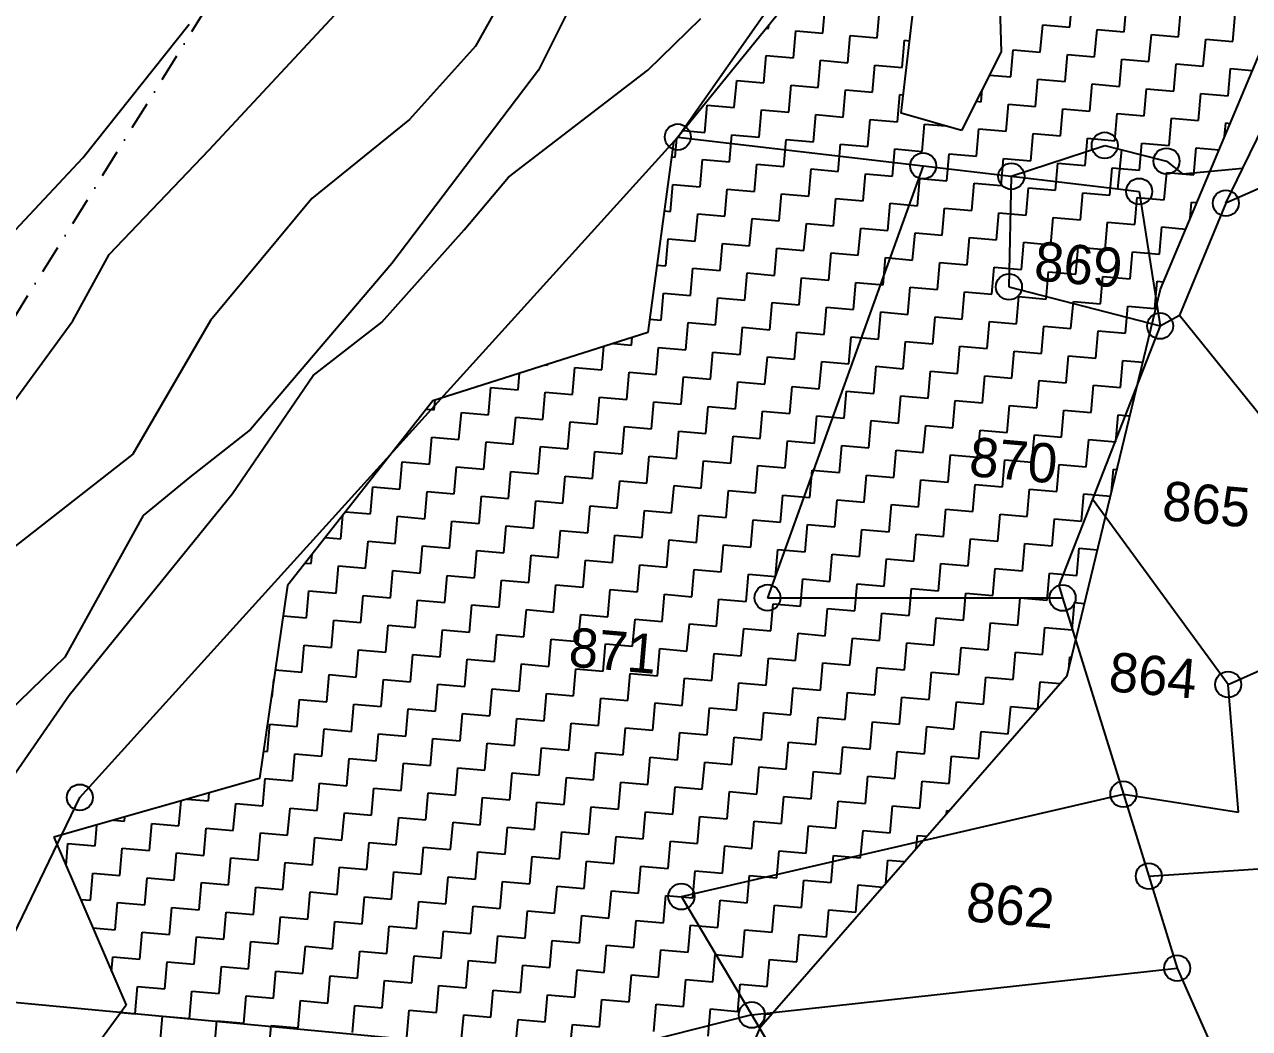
# Model space of a CAD drawing. Header units: metres. Extents: x 302356 to 305648, y 1939949 to 1943623.
# Drawn here: x 302600.4 to 302819.6, y 1942982.1 to 1943161.7 of the extents above; entities that cross this region are included whole.
import ezdxf

# ---------------------------------------------------------------- set-up
doc = ezdxf.new("R2010")
doc.units = ezdxf.units.M
doc.linetypes.add('DASHDOT', pattern=[1, 0.5, -0.25, 0, -0.25])
for name, color, linetype in [('LINE_WATER', 4, 'Continuous'), ('POLY_HATCH', 12, 'Continuous'), ('POLY_PARCEL', 6, 'Continuous'), ('POLY_WATER', 4, 'Continuous'), ('TEXT_PARCEL', 7, 'Continuous'), ('V_BOUND_STREAM_LINE', 7, 'DASHDOT')]:
    doc.layers.add(name, color=color, linetype=linetype)
doc.styles.add('TEXT_MAP', font='')
doc.styles.get('TEXT_MAP').set_extended_font_data('Kruti Dev 050')

msp = doc.modelspace()

# ---------------------------------------------------------------- linework, layer by layer
for centre in [(302717.27, 1943141.58), (302793.65, 1943140.09), (302804.71, 1943137.27), (302761.17, 1943136.41), (302776.94, 1943134.55), (302799.82, 1943131.85), (302815.32, 1943129.75), (302776.52, 1943114.78), (302803.56, 1943107.78), (302733.32, 1943059.17), (302786.12, 1943059.13), (302815.73, 1943043.64), (302610.3, 1943023.44), (302796.99, 1943024.01), (302801.53, 1943009.35), (302717.91, 1943005.7), (302806.61, 1942992.89), (302730.51, 1942984.53)]:
    msp.add_circle(centre, 2.33)
at = {"layer": 'LINE_WATER'}
for p, q in [((302708.95, 1943186.79), (302692.34, 1943153.56)), ((302695.98, 1943184.57), (302681.07, 1943157.81)), ((302633.42, 1943139.28), (302655.91, 1943163.42)), ((302610.82, 1943137.83), (302629.88, 1943161.78)), ((302711.94, 1943153.54), (302721.42, 1943162.78)), ((302681.07, 1943157.81), (302669.3, 1943144.69)), ((302692.34, 1943153.56), (302666.09, 1943118.94)), ((302686.97, 1943134.39), (302711.94, 1943153.54)), ((302669.3, 1943144.69), (302651.83, 1943130.6)), ((302615.55, 1943120.59), (302633.42, 1943139.28)), ((302592.64, 1943118.44), (302610.82, 1943137.83)), ((302679.04, 1943124.97), (302686.97, 1943134.39)), ((302651.83, 1943130.6), (302633.69, 1943108.77)), ((302664.34, 1943108.47), (302679.04, 1943124.97)), ((302609.02, 1943108.72), (302615.55, 1943120.59)), ((302666.09, 1943118.94), (302640.83, 1943089.27)), ((302591.13, 1943084.18), (302609.02, 1943108.72)), ((302633.69, 1943108.77), (302619.76, 1943084.86)), ((302652.03, 1943098.92), (302664.34, 1943108.47)), ((302637.59, 1943077.81), (302652.03, 1943098.92)), ((302640.83, 1943089.27), (302629.98, 1943080.72)), ((302619.76, 1943084.86), (302597.61, 1943067.51)), ((302629.98, 1943080.72), (302621.63, 1943073.88)), ((302608.41, 1943041.76), (302637.59, 1943077.81)), ((302621.63, 1943073.88), (302607.6, 1943048.54)), ((302607.6, 1943048.54), (302585.29, 1943027)), ((302585.03, 1943008.01), (302608.41, 1943041.76))]:
    msp.add_line(p, q, dxfattribs=at)
at = {"layer": 'POLY_HATCH'}
for p, q in [((302774.15, 1943187.78), (302775.14, 1943156.81)), ((302757.26, 1943145.86), (302760.28, 1943172.08)), ((302741.04, 1943170.81), (302716.5, 1943140.59)), ((302803.61, 1943114.35), (302826.05, 1943167.75)), ((302775.14, 1943156.81), (302768.02, 1943142.72)), ((302768.02, 1943142.72), (302757.26, 1943145.86)), ((302716.5, 1943140.59), (302711.92, 1943106.59)), ((302786.91, 1943045.22), (302803.61, 1943114.35)), ((302711.92, 1943106.59), (302673.48, 1943094.41)), ((302673.48, 1943094.41), (302647.45, 1943061.35)), ((302647.45, 1943061.35), (302642.44, 1943026.83)), ((302732.13, 1942982.46), (302786.91, 1943045.22)), ((302642.44, 1943026.83), (302605.67, 1943016.3)), ((302605.67, 1943016.3), (302618.57, 1942986.25)), ((302618.57, 1942986.25), (302583.35, 1942938.03)), ((302701.04, 1942911.53), (302732.13, 1942982.46))]:
    msp.add_line(p, q, dxfattribs=at)
at = {"layer": 'POLY_HATCH', "linetype": 'Continuous', "ltscale": 10}
for p, q in [((302787.41, 1943161.21), (302787.83, 1943166.07)), ((302743.24, 1943160.16), (302743.66, 1943165.02)), ((302752.96, 1943159.31), (302753.38, 1943164.18)), ((302797.13, 1943160.37), (302797.55, 1943165.23)), ((302806.85, 1943159.52), (302807.28, 1943164.38)), ((302816.57, 1943158.67), (302817, 1943163.53)), ((302733.51, 1943161.01), (302733.57, 1943161.61)), ((302782.12, 1943156.77), (302782.55, 1943161.64)), ((302782.55, 1943161.64), (302787.41, 1943161.21)), ((302733.11, 1943161.04), (302733.51, 1943161.01)), ((302737.95, 1943155.72), (302738.38, 1943160.58)), ((302738.38, 1943160.58), (302743.24, 1943160.16)), ((302747.67, 1943154.88), (302748.1, 1943159.74)), ((302748.1, 1943159.74), (302752.96, 1943159.31)), ((302757.4, 1943154.03), (302757.82, 1943158.89)), ((302757.82, 1943158.89), (302758.75, 1943158.81)), ((302791.85, 1943155.93), (302792.27, 1943160.79)), ((302792.27, 1943160.79), (302797.13, 1943160.37)), ((302801.57, 1943155.08), (302801.99, 1943159.94)), ((302801.99, 1943159.94), (302806.85, 1943159.52)), ((302811.29, 1943154.24), (302811.71, 1943159.1)), ((302811.71, 1943159.1), (302816.57, 1943158.67)), ((302776.84, 1943152.34), (302777.26, 1943157.2)), ((302777.26, 1943157.2), (302782.12, 1943156.77)), ((302732.67, 1943151.29), (302733.09, 1943156.15)), ((302733.09, 1943156.15), (302737.95, 1943155.72)), ((302742.39, 1943150.44), (302742.81, 1943155.3)), ((302742.81, 1943155.3), (302747.67, 1943154.88)), ((302786.56, 1943151.49), (302786.99, 1943156.35)), ((302786.99, 1943156.35), (302791.85, 1943155.93)), ((302796.28, 1943150.64), (302796.71, 1943155.5)), ((302796.71, 1943155.5), (302801.57, 1943155.08)), ((302806.01, 1943149.8), (302806.43, 1943154.66)), ((302806.43, 1943154.66), (302811.29, 1943154.24)), ((302752.11, 1943149.59), (302752.53, 1943154.45)), ((302752.53, 1943154.45), (302757.4, 1943154.03)), ((302773.04, 1943152.67), (302776.84, 1943152.34)), ((302815.73, 1943148.95), (302816.15, 1943153.81)), ((302816.15, 1943153.81), (302820.05, 1943153.47)), ((302727.38, 1943146.85), (302727.81, 1943151.71)), ((302727.81, 1943151.71), (302732.67, 1943151.29)), ((302737.11, 1943146), (302737.53, 1943150.86)), ((302737.53, 1943150.86), (302742.39, 1943150.44)), ((302781.28, 1943147.05), (302781.7, 1943151.91)), ((302781.7, 1943151.91), (302786.56, 1943151.49)), ((302791, 1943146.21), (302791.42, 1943151.07)), ((302791.42, 1943151.07), (302796.28, 1943150.64)), ((302800.72, 1943145.36), (302801.14, 1943150.22)), ((302801.14, 1943150.22), (302806.01, 1943149.8)), ((302746.83, 1943145.15), (302747.25, 1943150.02)), ((302747.25, 1943150.02), (302752.11, 1943149.59)), ((302756.55, 1943144.31), (302756.97, 1943149.17)), ((302756.97, 1943149.17), (302757.64, 1943149.11)), ((302770.68, 1943147.98), (302771.56, 1943147.9)), ((302771.56, 1943147.9), (302771.75, 1943150.1)), ((302810.44, 1943144.51), (302810.87, 1943149.37)), ((302810.87, 1943149.37), (302815.73, 1943148.95)), ((302722.1, 1943142.41), (302722.52, 1943147.27)), ((302722.52, 1943147.27), (302727.38, 1943146.85)), ((302731.82, 1943141.56), (302732.24, 1943146.42)), ((302732.24, 1943146.42), (302737.11, 1943146)), ((302775.99, 1943142.61), (302776.42, 1943147.48)), ((302776.42, 1943147.48), (302781.28, 1943147.05)), ((302785.72, 1943141.77), (302786.14, 1943146.63)), ((302786.14, 1943146.63), (302791, 1943146.21)), ((302795.44, 1943140.92), (302795.86, 1943145.78)), ((302795.86, 1943145.78), (302800.72, 1943145.36)), ((302741.54, 1943140.72), (302741.97, 1943145.58)), ((302741.97, 1943145.58), (302746.83, 1943145.15)), ((302751.27, 1943139.87), (302751.69, 1943144.73)), ((302751.69, 1943144.73), (302756.55, 1943144.31)), ((302760.99, 1943139.02), (302761.41, 1943143.88)), ((302761.41, 1943143.88), (302765.16, 1943143.56)), ((302805.16, 1943140.08), (302805.58, 1943144.94)), ((302805.58, 1943144.94), (302810.44, 1943144.51)), ((302815.09, 1943141.67), (302815.3, 1943144.09)), ((302815.3, 1943144.09), (302816.08, 1943144.02)), ((302718.24, 1943142.75), (302722.1, 1943142.41)), ((302726.54, 1943137.13), (302726.96, 1943141.99)), ((302726.96, 1943141.99), (302731.82, 1943141.56)), ((302770.71, 1943138.18), (302771.13, 1943143.04)), ((302771.13, 1943143.04), (302775.99, 1943142.61)), ((302780.43, 1943137.33), (302780.85, 1943142.19)), ((302780.85, 1943142.19), (302785.72, 1943141.77)), ((302716.81, 1943137.97), (302717.11, 1943141.35)), ((302736.26, 1943136.28), (302736.68, 1943141.14)), ((302736.68, 1943141.14), (302741.54, 1943140.72)), ((302745.98, 1943135.43), (302746.4, 1943140.29)), ((302746.4, 1943140.29), (302751.27, 1943139.87)), ((302755.7, 1943134.59), (302756.13, 1943139.45)), ((302756.13, 1943139.45), (302760.99, 1943139.02)), ((302790.15, 1943136.48), (302790.58, 1943141.35)), ((302790.58, 1943141.35), (302795.44, 1943140.92)), ((302799.88, 1943135.64), (302800.3, 1943140.5)), ((302800.3, 1943140.5), (302805.16, 1943140.08)), ((302809.6, 1943134.79), (302810.02, 1943139.65)), ((302810.02, 1943139.65), (302814.1, 1943139.3)), ((302716.15, 1943138.03), (302716.81, 1943137.97)), ((302721.25, 1943132.69), (302721.68, 1943137.55)), ((302721.68, 1943137.55), (302726.54, 1943137.13)), ((302765.42, 1943133.74), (302765.85, 1943138.6)), ((302765.85, 1943138.6), (302770.71, 1943138.18)), ((302775.15, 1943132.89), (302775.57, 1943137.75)), ((302775.57, 1943137.75), (302780.43, 1943137.33)), ((302730.97, 1943131.84), (302731.4, 1943136.7)), ((302731.4, 1943136.7), (302736.26, 1943136.28)), ((302740.7, 1943130.99), (302741.12, 1943135.86)), ((302741.12, 1943135.86), (302745.98, 1943135.43)), ((302750.42, 1943130.15), (302750.84, 1943135.01)), ((302750.84, 1943135.01), (302755.7, 1943134.59)), ((302784.87, 1943132.05), (302785.29, 1943136.91)), ((302785.29, 1943136.91), (302790.15, 1943136.48)), ((302794.59, 1943131.2), (302795.01, 1943136.06)), ((302795.01, 1943136.06), (302799.88, 1943135.64)), ((302804.31, 1943130.35), (302804.74, 1943135.21)), ((302804.74, 1943135.21), (302809.6, 1943134.79)), ((302715.97, 1943128.25), (302716.39, 1943133.11)), ((302716.39, 1943133.11), (302721.25, 1943132.69)), ((302760.14, 1943129.3), (302760.56, 1943134.16)), ((302760.56, 1943134.16), (302765.42, 1943133.74)), ((302769.86, 1943128.46), (302770.29, 1943133.32)), ((302770.29, 1943133.32), (302775.15, 1943132.89)), ((302725.69, 1943127.4), (302726.11, 1943132.26)), ((302726.11, 1943132.26), (302730.97, 1943131.84)), ((302735.41, 1943126.56), (302735.84, 1943131.42)), ((302735.84, 1943131.42), (302740.7, 1943130.99)), ((302745.13, 1943125.71), (302745.56, 1943130.57)), ((302745.56, 1943130.57), (302750.42, 1943130.15)), ((302779.58, 1943127.61), (302780.01, 1943132.47)), ((302780.01, 1943132.47), (302784.87, 1943132.05)), ((302789.31, 1943126.76), (302789.73, 1943131.62)), ((302789.73, 1943131.62), (302794.59, 1943131.2)), ((302799.03, 1943125.92), (302799.45, 1943130.78)), ((302799.45, 1943130.78), (302804.31, 1943130.35)), ((302714.85, 1943128.35), (302715.97, 1943128.25)), ((302754.86, 1943124.86), (302755.28, 1943129.72)), ((302755.28, 1943129.72), (302760.14, 1943129.3)), ((302764.58, 1943124.02), (302765, 1943128.88)), ((302765, 1943128.88), (302769.86, 1943128.46)), ((302808.92, 1943126.98), (302809.17, 1943129.93)), ((302809.17, 1943129.93), (302810.12, 1943129.85)), ((302720.41, 1943122.97), (302720.83, 1943127.83)), ((302720.83, 1943127.83), (302725.69, 1943127.4)), ((302730.13, 1943122.12), (302730.55, 1943126.98)), ((302730.55, 1943126.98), (302735.41, 1943126.56)), ((302739.85, 1943121.27), (302740.27, 1943126.13)), ((302740.27, 1943126.13), (302745.13, 1943125.71)), ((302774.3, 1943123.17), (302774.72, 1943128.03)), ((302774.72, 1943128.03), (302779.58, 1943127.61)), ((302784.02, 1943122.32), (302784.45, 1943127.19)), ((302784.45, 1943127.19), (302789.31, 1943126.76)), ((302793.74, 1943121.48), (302794.17, 1943126.34)), ((302794.17, 1943126.34), (302799.03, 1943125.92)), ((302749.57, 1943120.43), (302750, 1943125.29)), ((302750, 1943125.29), (302754.86, 1943124.86)), ((302759.29, 1943119.58), (302759.72, 1943124.44)), ((302759.72, 1943124.44), (302764.58, 1943124.02)), ((302803.47, 1943120.63), (302803.89, 1943125.49)), ((302803.89, 1943125.49), (302808.14, 1943125.12)), ((302715.12, 1943118.53), (302715.55, 1943123.39)), ((302715.55, 1943123.39), (302720.41, 1943122.97)), ((302724.84, 1943117.68), (302725.27, 1943122.54)), ((302725.27, 1943122.54), (302730.13, 1943122.12)), ((302734.57, 1943116.83), (302734.99, 1943121.7)), ((302734.99, 1943121.7), (302739.85, 1943121.27)), ((302769.02, 1943118.73), (302769.44, 1943123.59)), ((302769.44, 1943123.59), (302774.3, 1943123.17)), ((302778.74, 1943117.89), (302779.16, 1943122.75)), ((302779.16, 1943122.75), (302784.02, 1943122.32)), ((302788.46, 1943117.04), (302788.88, 1943121.9)), ((302788.88, 1943121.9), (302793.74, 1943121.48)), ((302744.29, 1943115.99), (302744.71, 1943120.85)), ((302744.71, 1943120.85), (302749.57, 1943120.43)), ((302754.01, 1943115.14), (302754.43, 1943120)), ((302754.43, 1943120), (302759.29, 1943119.58)), ((302798.18, 1943116.19), (302798.61, 1943121.05)), ((302798.61, 1943121.05), (302803.47, 1943120.63)), ((302713.55, 1943118.67), (302715.12, 1943118.53)), ((302719.56, 1943113.24), (302719.98, 1943118.1)), ((302719.98, 1943118.1), (302724.84, 1943117.68)), ((302729.28, 1943112.4), (302729.7, 1943117.26)), ((302729.7, 1943117.26), (302734.57, 1943116.83)), ((302763.73, 1943114.3), (302764.16, 1943119.16)), ((302764.16, 1943119.16), (302769.02, 1943118.73)), ((302773.45, 1943113.45), (302773.88, 1943118.31)), ((302773.88, 1943118.31), (302778.74, 1943117.89)), ((302783.18, 1943112.6), (302783.6, 1943117.46)), ((302783.6, 1943117.46), (302788.46, 1943117.04)), ((302739, 1943111.55), (302739.43, 1943116.41)), ((302739.43, 1943116.41), (302744.29, 1943115.99)), ((302748.73, 1943110.7), (302749.15, 1943115.57)), ((302749.15, 1943115.57), (302754.01, 1943115.14)), ((302792.9, 1943111.76), (302793.32, 1943116.62)), ((302793.32, 1943116.62), (302798.18, 1943116.19)), ((302802.62, 1943110.91), (302803.04, 1943115.77)), ((302803.04, 1943115.77), (302804.17, 1943115.67)), ((302714.28, 1943108.81), (302714.7, 1943113.67)), ((302714.7, 1943113.67), (302719.56, 1943113.24)), ((302758.45, 1943109.86), (302758.87, 1943114.72)), ((302758.87, 1943114.72), (302763.73, 1943114.3)), ((302768.17, 1943109.01), (302768.59, 1943113.87)), ((302768.59, 1943113.87), (302773.45, 1943113.45)), ((302777.89, 1943108.16), (302778.31, 1943113.03)), ((302778.31, 1943113.03), (302783.18, 1943112.6)), ((302724, 1943107.96), (302724.42, 1943112.82)), ((302724.42, 1943112.82), (302729.28, 1943112.4)), ((302733.72, 1943107.11), (302734.14, 1943111.97)), ((302734.14, 1943111.97), (302739, 1943111.55)), ((302743.44, 1943106.27), (302743.86, 1943111.13)), ((302743.86, 1943111.13), (302748.73, 1943110.7)), ((302787.61, 1943107.32), (302788.04, 1943112.18)), ((302788.04, 1943112.18), (302792.9, 1943111.76)), ((302797.34, 1943106.47), (302797.76, 1943111.33)), ((302797.76, 1943111.33), (302802.62, 1943110.91)), ((302712.24, 1943108.98), (302714.28, 1943108.81)), ((302753.16, 1943105.42), (302753.59, 1943110.28)), ((302753.59, 1943110.28), (302758.45, 1943109.86)), ((302762.89, 1943104.57), (302763.31, 1943109.43)), ((302763.31, 1943109.43), (302768.17, 1943109.01)), ((302772.61, 1943103.73), (302773.03, 1943108.59)), ((302773.03, 1943108.59), (302777.89, 1943108.16)), ((302718.71, 1943103.52), (302719.14, 1943108.38)), ((302719.14, 1943108.38), (302724, 1943107.96)), ((302728.44, 1943102.68), (302728.86, 1943107.54)), ((302728.86, 1943107.54), (302733.72, 1943107.11)), ((302738.16, 1943101.83), (302738.58, 1943106.69)), ((302738.58, 1943106.69), (302743.44, 1943106.27)), ((302782.33, 1943102.88), (302782.75, 1943107.74)), ((302782.75, 1943107.74), (302787.61, 1943107.32)), ((302792.05, 1943102.03), (302792.47, 1943106.89)), ((302792.47, 1943106.89), (302797.34, 1943106.47)), ((302703.71, 1943099.93), (302704.07, 1943104.1)), ((302705.78, 1943104.65), (302708.99, 1943104.37)), ((302708.99, 1943104.37), (302709.11, 1943105.7)), ((302747.88, 1943100.98), (302748.3, 1943105.84)), ((302748.3, 1943105.84), (302753.16, 1943105.42)), ((302757.6, 1943100.14), (302758.02, 1943105)), ((302758.02, 1943105), (302762.89, 1943104.57)), ((302767.32, 1943099.29), (302767.75, 1943104.15)), ((302767.75, 1943104.15), (302772.61, 1943103.73)), ((302713.43, 1943099.08), (302713.85, 1943103.94)), ((302713.85, 1943103.94), (302718.71, 1943103.52)), ((302723.15, 1943098.24), (302723.57, 1943103.1)), ((302723.57, 1943103.1), (302728.44, 1943102.68)), ((302732.87, 1943097.39), (302733.3, 1943102.25)), ((302733.3, 1943102.25), (302738.16, 1943101.83)), ((302777.05, 1943098.44), (302777.47, 1943103.3)), ((302777.47, 1943103.3), (302782.33, 1943102.88)), ((302786.77, 1943097.6), (302787.19, 1943102.46)), ((302787.19, 1943102.46), (302792.05, 1943102.03)), ((302693.66, 1943100.8), (302693.99, 1943100.78)), ((302693.99, 1943100.78), (302694, 1943100.91)), ((302698.42, 1943095.49), (302698.85, 1943100.35)), ((302698.85, 1943100.35), (302703.71, 1943099.93)), ((302742.59, 1943096.54), (302743.02, 1943101.41)), ((302743.02, 1943101.41), (302747.88, 1943100.98)), ((302752.32, 1943095.7), (302752.74, 1943100.56)), ((302752.74, 1943100.56), (302757.6, 1943100.14)), ((302796.49, 1943096.75), (302796.91, 1943101.61)), ((302796.91, 1943101.61), (302800.46, 1943101.3)), ((302688.7, 1943096.34), (302688.96, 1943099.31)), ((302708.14, 1943094.65), (302708.57, 1943099.51)), ((302708.57, 1943099.51), (302713.43, 1943099.08)), ((302717.87, 1943093.8), (302718.29, 1943098.66)), ((302718.29, 1943098.66), (302723.15, 1943098.24)), ((302727.59, 1943092.95), (302728.01, 1943097.81)), ((302728.01, 1943097.81), (302732.87, 1943097.39)), ((302762.04, 1943094.85), (302762.46, 1943099.71)), ((302762.46, 1943099.71), (302767.32, 1943099.29)), ((302771.76, 1943094), (302772.18, 1943098.87)), ((302772.18, 1943098.87), (302777.05, 1943098.44)), ((302781.48, 1943093.16), (302781.91, 1943098.02)), ((302781.91, 1943098.02), (302786.77, 1943097.6)), ((302683.42, 1943091.9), (302683.84, 1943096.76)), ((302683.84, 1943096.76), (302688.7, 1943096.34)), ((302693.14, 1943091.05), (302693.56, 1943095.92)), ((302693.56, 1943095.92), (302698.42, 1943095.49)), ((302737.31, 1943092.11), (302737.73, 1943096.97)), ((302737.73, 1943096.97), (302742.59, 1943096.54)), ((302747.03, 1943091.26), (302747.46, 1943096.12)), ((302747.46, 1943096.12), (302752.32, 1943095.7)), ((302791.2, 1943092.31), (302791.63, 1943097.17)), ((302791.63, 1943097.17), (302796.49, 1943096.75)), ((302673.69, 1943092.75), (302673.85, 1943094.52)), ((302702.86, 1943090.21), (302703.28, 1943095.07)), ((302703.28, 1943095.07), (302708.14, 1943094.65)), ((302712.58, 1943089.36), (302713.01, 1943094.22)), ((302713.01, 1943094.22), (302717.87, 1943093.8)), ((302722.3, 1943088.52), (302722.73, 1943093.38)), ((302722.73, 1943093.38), (302727.59, 1943092.95)), ((302756.75, 1943090.41), (302757.18, 1943095.27)), ((302757.18, 1943095.27), (302762.04, 1943094.85)), ((302766.48, 1943089.57), (302766.9, 1943094.43)), ((302766.9, 1943094.43), (302771.76, 1943094)), ((302776.2, 1943088.72), (302776.62, 1943093.58)), ((302776.62, 1943093.58), (302781.48, 1943093.16)), ((302672.27, 1943092.87), (302673.69, 1943092.75)), ((302678.13, 1943087.46), (302678.56, 1943092.32)), ((302678.56, 1943092.32), (302683.42, 1943091.9)), ((302687.85, 1943086.62), (302688.28, 1943091.48)), ((302688.28, 1943091.48), (302693.14, 1943091.05)), ((302732.03, 1943087.67), (302732.45, 1943092.53)), ((302732.45, 1943092.53), (302737.31, 1943092.11)), ((302741.75, 1943086.82), (302742.17, 1943091.68)), ((302742.17, 1943091.68), (302747.03, 1943091.26)), ((302785.92, 1943087.87), (302786.34, 1943092.74)), ((302786.34, 1943092.74), (302791.2, 1943092.31)), ((302795.64, 1943087.03), (302796.07, 1943091.89)), ((302796.07, 1943091.89), (302798.14, 1943091.71)), ((302697.58, 1943085.77), (302698, 1943090.63)), ((302698, 1943090.63), (302702.86, 1943090.21)), ((302707.3, 1943084.92), (302707.72, 1943089.79)), ((302707.72, 1943089.79), (302712.58, 1943089.36)), ((302717.02, 1943084.08), (302717.44, 1943088.94)), ((302717.44, 1943088.94), (302722.3, 1943088.52)), ((302751.47, 1943085.98), (302751.89, 1943090.84)), ((302751.89, 1943090.84), (302756.75, 1943090.41)), ((302761.19, 1943085.13), (302761.62, 1943089.99)), ((302761.62, 1943089.99), (302766.48, 1943089.57)), ((302770.91, 1943084.28), (302771.34, 1943089.14)), ((302771.34, 1943089.14), (302776.2, 1943088.72)), ((302672.85, 1943083.03), (302673.27, 1943087.89)), ((302673.27, 1943087.89), (302678.13, 1943087.46)), ((302682.57, 1943082.18), (302682.99, 1943087.04)), ((302682.99, 1943087.04), (302687.85, 1943086.62)), ((302726.74, 1943083.23), (302727.17, 1943088.09)), ((302727.17, 1943088.09), (302732.03, 1943087.67)), ((302736.46, 1943082.38), (302736.89, 1943087.25)), ((302736.89, 1943087.25), (302741.75, 1943086.82)), ((302780.64, 1943083.44), (302781.06, 1943088.3)), ((302781.06, 1943088.3), (302785.92, 1943087.87)), ((302790.36, 1943082.59), (302790.78, 1943087.45)), ((302790.78, 1943087.45), (302795.64, 1943087.03)), ((302692.29, 1943081.33), (302692.72, 1943086.19)), ((302692.72, 1943086.19), (302697.58, 1943085.77)), ((302702.01, 1943080.49), (302702.44, 1943085.35)), ((302702.44, 1943085.35), (302707.3, 1943084.92)), ((302711.74, 1943079.64), (302712.16, 1943084.5)), ((302712.16, 1943084.5), (302717.02, 1943084.08)), ((302746.19, 1943081.54), (302746.61, 1943086.4)), ((302746.61, 1943086.4), (302751.47, 1943085.98)), ((302755.91, 1943080.69), (302756.33, 1943085.55)), ((302756.33, 1943085.55), (302761.19, 1943085.13)), ((302765.63, 1943079.85), (302766.05, 1943084.71)), ((302766.05, 1943084.71), (302770.91, 1943084.28)), ((302667.56, 1943078.59), (302667.99, 1943083.45)), ((302667.99, 1943083.45), (302672.85, 1943083.03)), ((302677.29, 1943077.74), (302677.71, 1943082.6)), ((302677.71, 1943082.6), (302682.57, 1943082.18)), ((302721.46, 1943078.79), (302721.88, 1943083.65)), ((302721.88, 1943083.65), (302726.74, 1943083.23)), ((302731.18, 1943077.95), (302731.6, 1943082.81)), ((302731.6, 1943082.81), (302736.46, 1943082.38)), ((302775.35, 1943079), (302775.78, 1943083.86)), ((302775.78, 1943083.86), (302780.64, 1943083.44)), ((302785.07, 1943078.15), (302785.5, 1943083.01)), ((302785.5, 1943083.01), (302790.36, 1943082.59)), ((302687.01, 1943076.9), (302687.43, 1943081.76)), ((302687.43, 1943081.76), (302692.29, 1943081.33)), ((302696.73, 1943076.05), (302697.15, 1943080.91)), ((302697.15, 1943080.91), (302702.01, 1943080.49)), ((302706.45, 1943075.2), (302706.88, 1943080.06)), ((302706.88, 1943080.06), (302711.74, 1943079.64)), ((302740.9, 1943077.1), (302741.33, 1943081.96)), ((302741.33, 1943081.96), (302746.19, 1943081.54)), ((302750.62, 1943076.25), (302751.05, 1943081.11)), ((302751.05, 1943081.11), (302755.91, 1943080.69)), ((302760.35, 1943075.41), (302760.77, 1943080.27)), ((302760.77, 1943080.27), (302765.63, 1943079.85)), ((302794.87, 1943078.17), (302795.22, 1943082.17)), ((302795.22, 1943082.17), (302795.82, 1943082.11)), ((302662.28, 1943074.15), (302662.7, 1943079.01)), ((302662.7, 1943079.01), (302667.56, 1943078.59)), ((302672, 1943073.3), (302672.42, 1943078.16)), ((302672.42, 1943078.16), (302677.29, 1943077.74)), ((302716.17, 1943074.36), (302716.6, 1943079.22)), ((302716.6, 1943079.22), (302721.46, 1943078.79)), ((302725.9, 1943073.51), (302726.32, 1943078.37)), ((302726.32, 1943078.37), (302731.18, 1943077.95)), ((302770.07, 1943074.56), (302770.49, 1943079.42)), ((302770.49, 1943079.42), (302775.35, 1943079)), ((302779.79, 1943073.71), (302780.21, 1943078.58)), ((302780.21, 1943078.58), (302785.07, 1943078.15)), ((302681.72, 1943072.46), (302682.15, 1943077.32)), ((302682.15, 1943077.32), (302687.01, 1943076.9)), ((302691.45, 1943071.61), (302691.87, 1943076.47)), ((302691.87, 1943076.47), (302696.73, 1943076.05)), ((302701.17, 1943070.76), (302701.59, 1943075.63)), ((302701.59, 1943075.63), (302706.45, 1943075.2)), ((302735.62, 1943072.66), (302736.04, 1943077.52)), ((302736.04, 1943077.52), (302740.9, 1943077.1)), ((302745.34, 1943071.82), (302745.76, 1943076.68)), ((302745.76, 1943076.68), (302750.62, 1943076.25)), ((302755.06, 1943070.97), (302755.48, 1943075.83)), ((302755.48, 1943075.83), (302760.35, 1943075.41)), ((302789.51, 1943072.87), (302789.94, 1943077.73)), ((302789.94, 1943077.73), (302794.67, 1943077.32)), ((302657, 1943069.71), (302657.36, 1943073.95)), ((302657.83, 1943074.54), (302662.28, 1943074.15)), ((302666.72, 1943068.87), (302667.14, 1943073.73)), ((302667.14, 1943073.73), (302672, 1943073.3)), ((302710.89, 1943069.92), (302711.31, 1943074.78)), ((302711.31, 1943074.78), (302716.17, 1943074.36)), ((302720.61, 1943069.07), (302721.03, 1943073.93)), ((302721.03, 1943073.93), (302725.9, 1943073.51)), ((302764.78, 1943070.12), (302765.21, 1943074.98)), ((302765.21, 1943074.98), (302770.07, 1943074.56)), ((302774.51, 1943069.28), (302774.93, 1943074.14)), ((302774.93, 1943074.14), (302779.79, 1943073.71)), ((302676.44, 1943068.02), (302676.86, 1943072.88)), ((302676.86, 1943072.88), (302681.72, 1943072.46)), ((302686.16, 1943067.17), (302686.58, 1943072.03)), ((302686.58, 1943072.03), (302691.45, 1943071.61)), ((302730.33, 1943068.22), (302730.76, 1943073.09)), ((302730.76, 1943073.09), (302735.62, 1943072.66)), ((302740.06, 1943067.38), (302740.48, 1943072.24)), ((302740.48, 1943072.24), (302745.34, 1943071.82)), ((302749.78, 1943066.53), (302750.2, 1943071.39)), ((302750.2, 1943071.39), (302755.06, 1943070.97)), ((302784.23, 1943068.43), (302784.65, 1943073.29)), ((302784.65, 1943073.29), (302789.51, 1943072.87)), ((302654.22, 1943069.95), (302657, 1943069.71)), ((302661.43, 1943064.43), (302661.86, 1943069.29)), ((302661.86, 1943069.29), (302666.72, 1943068.87)), ((302695.88, 1943066.33), (302696.31, 1943071.19)), ((302696.31, 1943071.19), (302701.17, 1943070.76)), ((302705.61, 1943065.48), (302706.03, 1943070.34)), ((302706.03, 1943070.34), (302710.89, 1943069.92)), ((302715.33, 1943064.63), (302715.75, 1943069.49)), ((302715.75, 1943069.49), (302720.61, 1943069.07)), ((302759.5, 1943065.69), (302759.92, 1943070.55)), ((302759.92, 1943070.55), (302764.78, 1943070.12)), ((302769.22, 1943064.84), (302769.64, 1943069.7)), ((302769.64, 1943069.7), (302774.51, 1943069.28)), ((302651.71, 1943065.27), (302651.86, 1943066.95)), ((302671.16, 1943063.58), (302671.58, 1943068.44)), ((302671.58, 1943068.44), (302676.44, 1943068.02)), ((302680.88, 1943062.74), (302681.3, 1943067.6)), ((302681.3, 1943067.6), (302686.16, 1943067.17)), ((302725.05, 1943063.79), (302725.47, 1943068.65)), ((302725.47, 1943068.65), (302730.33, 1943068.22)), ((302734.77, 1943062.94), (302735.19, 1943067.8)), ((302735.19, 1943067.8), (302740.06, 1943067.38)), ((302744.49, 1943062.09), (302744.92, 1943066.96)), ((302744.92, 1943066.96), (302749.78, 1943066.53)), ((302778.94, 1943063.99), (302779.37, 1943068.85)), ((302779.37, 1943068.85), (302784.23, 1943068.43)), ((302788.67, 1943063.15), (302789.09, 1943068.01)), ((302789.09, 1943068.01), (302792.35, 1943067.72)), ((302650.61, 1943065.37), (302651.71, 1943065.27)), ((302656.15, 1943059.99), (302656.57, 1943064.85)), ((302656.57, 1943064.85), (302661.43, 1943064.43)), ((302690.6, 1943061.89), (302691.02, 1943066.75)), ((302691.02, 1943066.75), (302695.88, 1943066.33)), ((302700.32, 1943061.04), (302700.74, 1943065.9)), ((302700.74, 1943065.9), (302705.61, 1943065.48)), ((302710.04, 1943060.2), (302710.47, 1943065.06)), ((302710.47, 1943065.06), (302715.33, 1943064.63)), ((302754.22, 1943061.25), (302754.64, 1943066.11)), ((302754.64, 1943066.11), (302759.5, 1943065.69)), ((302763.94, 1943060.4), (302764.36, 1943065.26)), ((302764.36, 1943065.26), (302769.22, 1943064.84)), ((302665.87, 1943059.14), (302666.29, 1943064.01)), ((302666.29, 1943064.01), (302671.16, 1943063.58)), ((302675.59, 1943058.3), (302676.02, 1943063.16)), ((302676.02, 1943063.16), (302680.88, 1943062.74)), ((302719.77, 1943059.35), (302720.19, 1943064.21)), ((302720.19, 1943064.21), (302725.05, 1943063.79)), ((302729.49, 1943058.5), (302729.91, 1943063.36)), ((302729.91, 1943063.36), (302734.77, 1943062.94)), ((302739.21, 1943057.66), (302739.63, 1943062.52)), ((302739.63, 1943062.52), (302744.49, 1943062.09)), ((302773.66, 1943059.55), (302774.08, 1943064.42)), ((302774.08, 1943064.42), (302778.94, 1943063.99)), ((302783.38, 1943058.71), (302783.8, 1943063.57)), ((302783.8, 1943063.57), (302788.67, 1943063.15)), ((302650.86, 1943055.55), (302651.29, 1943060.41)), ((302651.29, 1943060.41), (302656.15, 1943059.99)), ((302685.31, 1943057.45), (302685.74, 1943062.31)), ((302685.74, 1943062.31), (302690.6, 1943061.89)), ((302695.04, 1943056.6), (302695.46, 1943061.47)), ((302695.46, 1943061.47), (302700.32, 1943061.04)), ((302704.76, 1943055.76), (302705.18, 1943060.62)), ((302705.18, 1943060.62), (302710.04, 1943060.2)), ((302748.93, 1943056.81), (302749.35, 1943061.67)), ((302749.35, 1943061.67), (302754.22, 1943061.25)), ((302758.65, 1943055.96), (302759.08, 1943060.82)), ((302759.08, 1943060.82), (302763.94, 1943060.4)), ((302660.59, 1943054.71), (302661.01, 1943059.57)), ((302661.01, 1943059.57), (302665.87, 1943059.14)), ((302670.31, 1943053.86), (302670.73, 1943058.72)), ((302670.73, 1943058.72), (302675.59, 1943058.3)), ((302714.48, 1943054.91), (302714.9, 1943059.77)), ((302714.9, 1943059.77), (302719.77, 1943059.35)), ((302724.2, 1943054.07), (302724.63, 1943058.93)), ((302724.63, 1943058.93), (302729.49, 1943058.5)), ((302733.92, 1943053.22), (302734.35, 1943058.08)), ((302734.35, 1943058.08), (302739.21, 1943057.66)), ((302768.37, 1943055.12), (302768.8, 1943059.98)), ((302768.8, 1943059.98), (302773.66, 1943059.55)), ((302778.1, 1943054.27), (302778.52, 1943059.13)), ((302778.52, 1943059.13), (302783.38, 1943058.71)), ((302787.82, 1943053.42), (302788.24, 1943058.29)), ((302788.24, 1943058.29), (302790.03, 1943058.13)), ((302646.66, 1943055.92), (302650.86, 1943055.55)), ((302680.03, 1943053.01), (302680.45, 1943057.87)), ((302680.45, 1943057.87), (302685.31, 1943057.45)), ((302689.75, 1943052.17), (302690.18, 1943057.03)), ((302690.18, 1943057.03), (302695.04, 1943056.6)), ((302699.47, 1943051.32), (302699.9, 1943056.18)), ((302699.9, 1943056.18), (302704.76, 1943055.76)), ((302743.65, 1943052.37), (302744.07, 1943057.23)), ((302744.07, 1943057.23), (302748.93, 1943056.81)), ((302753.37, 1943051.53), (302753.79, 1943056.39)), ((302753.79, 1943056.39), (302758.65, 1943055.96)), ((302655.3, 1943050.27), (302655.73, 1943055.13)), ((302655.73, 1943055.13), (302660.59, 1943054.71)), ((302665.02, 1943049.42), (302665.45, 1943054.28)), ((302665.45, 1943054.28), (302670.31, 1943053.86)), ((302709.2, 1943050.47), (302709.62, 1943055.33)), ((302709.62, 1943055.33), (302714.48, 1943054.91)), ((302718.92, 1943049.63), (302719.34, 1943054.49)), ((302719.34, 1943054.49), (302724.2, 1943054.07)), ((302763.09, 1943050.68), (302763.51, 1943055.54)), ((302763.51, 1943055.54), (302768.37, 1943055.12)), ((302772.81, 1943049.83), (302773.24, 1943054.69)), ((302773.24, 1943054.69), (302778.1, 1943054.27)), ((302782.53, 1943048.99), (302782.96, 1943053.85)), ((302782.96, 1943053.85), (302787.82, 1943053.42)), ((302674.75, 1943048.58), (302675.17, 1943053.44)), ((302675.17, 1943053.44), (302680.03, 1943053.01)), ((302684.47, 1943047.73), (302684.89, 1943052.59)), ((302684.89, 1943052.59), (302689.75, 1943052.17)), ((302694.19, 1943046.88), (302694.61, 1943051.74)), ((302694.61, 1943051.74), (302699.47, 1943051.32)), ((302728.64, 1943048.78), (302729.06, 1943053.64)), ((302729.06, 1943053.64), (302733.92, 1943053.22)), ((302738.36, 1943047.93), (302738.79, 1943052.8)), ((302738.79, 1943052.8), (302743.65, 1943052.37)), ((302748.08, 1943047.09), (302748.51, 1943051.95)), ((302748.51, 1943051.95), (302753.37, 1943051.53)), ((302650.02, 1943045.83), (302650.44, 1943050.69)), ((302650.44, 1943050.69), (302655.3, 1943050.27)), ((302659.74, 1943044.98), (302660.16, 1943049.85)), ((302660.16, 1943049.85), (302665.02, 1943049.42)), ((302703.91, 1943046.04), (302704.34, 1943050.9)), ((302704.34, 1943050.9), (302709.2, 1943050.47)), ((302713.63, 1943045.19), (302714.06, 1943050.05)), ((302714.06, 1943050.05), (302718.92, 1943049.63)), ((302757.81, 1943046.24), (302758.23, 1943051.1)), ((302758.23, 1943051.1), (302763.09, 1943050.68)), ((302767.53, 1943045.4), (302767.95, 1943050.26)), ((302767.95, 1943050.26), (302772.81, 1943049.83)), ((302777.25, 1943044.55), (302777.67, 1943049.41)), ((302777.67, 1943049.41), (302782.53, 1943048.99)), ((302669.46, 1943044.14), (302669.89, 1943049)), ((302669.89, 1943049), (302674.75, 1943048.58)), ((302679.18, 1943043.29), (302679.61, 1943048.15)), ((302679.61, 1943048.15), (302684.47, 1943047.73)), ((302688.91, 1943042.44), (302689.33, 1943047.31)), ((302689.33, 1943047.31), (302694.19, 1943046.88)), ((302723.36, 1943044.34), (302723.78, 1943049.2)), ((302723.78, 1943049.2), (302728.64, 1943048.78)), ((302733.08, 1943043.5), (302733.5, 1943048.36)), ((302733.5, 1943048.36), (302738.36, 1943047.93)), ((302742.8, 1943042.65), (302743.22, 1943047.51)), ((302743.22, 1943047.51), (302748.08, 1943047.09)), ((302787.21, 1943046.46), (302787.4, 1943048.56)), ((302787.4, 1943048.56), (302787.71, 1943048.54)), ((302645.26, 1943046.25), (302650.02, 1943045.83)), ((302654.46, 1943040.55), (302654.88, 1943045.41)), ((302654.88, 1943045.41), (302659.74, 1943044.98)), ((302698.63, 1943041.6), (302699.05, 1943046.46)), ((302699.05, 1943046.46), (302703.91, 1943046.04)), ((302708.35, 1943040.75), (302708.77, 1943045.61)), ((302708.77, 1943045.61), (302713.63, 1943045.19)), ((302752.52, 1943041.8), (302752.95, 1943046.66)), ((302752.95, 1943046.66), (302757.81, 1943046.24)), ((302762.24, 1943040.96), (302762.67, 1943045.82)), ((302762.67, 1943045.82), (302767.53, 1943045.4)), ((302771.97, 1943040.11), (302772.39, 1943044.97)), ((302772.39, 1943044.97), (302777.25, 1943044.55)), ((302644.73, 1943041.39), (302645.01, 1943044.54)), ((302664.18, 1943039.7), (302664.6, 1943044.56)), ((302664.6, 1943044.56), (302669.46, 1943044.14)), ((302673.9, 1943038.85), (302674.32, 1943043.71)), ((302674.32, 1943043.71), (302679.18, 1943043.29)), ((302683.62, 1943038.01), (302684.05, 1943042.87)), ((302684.05, 1943042.87), (302688.91, 1943042.44)), ((302718.07, 1943039.91), (302718.5, 1943044.77)), ((302718.5, 1943044.77), (302723.36, 1943044.34)), ((302727.79, 1943039.06), (302728.22, 1943043.92)), ((302728.22, 1943043.92), (302733.08, 1943043.5)), ((302737.52, 1943038.21), (302737.94, 1943043.07)), ((302737.94, 1943043.07), (302742.8, 1943042.65)), ((302781.69, 1943039.26), (302782.11, 1943044.13)), ((302782.11, 1943044.13), (302785.68, 1943043.81)), ((302644.55, 1943041.41), (302644.73, 1943041.39)), ((302649.17, 1943036.11), (302649.59, 1943040.97)), ((302649.59, 1943040.97), (302654.46, 1943040.55)), ((302693.34, 1943037.16), (302693.77, 1943042.02)), ((302693.77, 1943042.02), (302698.63, 1943041.6)), ((302703.07, 1943036.31), (302703.49, 1943041.18)), ((302703.49, 1943041.18), (302708.35, 1943040.75)), ((302747.24, 1943037.37), (302747.66, 1943042.23)), ((302747.66, 1943042.23), (302752.52, 1943041.8)), ((302756.96, 1943036.52), (302757.38, 1943041.38)), ((302757.38, 1943041.38), (302762.24, 1943040.96)), ((302658.89, 1943035.26), (302659.32, 1943040.12)), ((302659.32, 1943040.12), (302664.18, 1943039.7)), ((302668.62, 1943034.42), (302669.04, 1943039.28)), ((302669.04, 1943039.28), (302673.9, 1943038.85)), ((302678.34, 1943033.57), (302678.76, 1943038.43)), ((302678.76, 1943038.43), (302683.62, 1943038.01)), ((302712.79, 1943035.47), (302713.21, 1943040.33)), ((302713.21, 1943040.33), (302718.07, 1943039.91)), ((302722.51, 1943034.62), (302722.93, 1943039.48)), ((302722.93, 1943039.48), (302727.79, 1943039.06)), ((302732.23, 1943033.77), (302732.66, 1943038.64)), ((302732.66, 1943038.64), (302737.52, 1943038.21)), ((302766.68, 1943035.67), (302767.11, 1943040.53)), ((302767.11, 1943040.53), (302771.97, 1943040.11)), ((302776.4, 1943034.83), (302776.83, 1943039.69)), ((302776.83, 1943039.69), (302781.69, 1943039.26)), ((302643.89, 1943031.67), (302644.31, 1943036.53)), ((302644.31, 1943036.53), (302649.17, 1943036.11)), ((302688.06, 1943032.72), (302688.48, 1943037.58)), ((302688.48, 1943037.58), (302693.34, 1943037.16)), ((302697.78, 1943031.88), (302698.2, 1943036.74)), ((302698.2, 1943036.74), (302703.07, 1943036.31)), ((302741.95, 1943032.93), (302742.38, 1943037.79)), ((302742.38, 1943037.79), (302747.24, 1943037.37)), ((302751.68, 1943032.08), (302752.1, 1943036.94)), ((302752.1, 1943036.94), (302756.96, 1943036.52)), ((302653.61, 1943030.82), (302654.03, 1943035.69)), ((302654.03, 1943035.69), (302658.89, 1943035.26)), ((302663.33, 1943029.98), (302663.75, 1943034.84)), ((302663.75, 1943034.84), (302668.62, 1943034.42)), ((302673.05, 1943029.13), (302673.48, 1943033.99)), ((302673.48, 1943033.99), (302678.34, 1943033.57)), ((302707.5, 1943031.03), (302707.93, 1943035.89)), ((302707.93, 1943035.89), (302712.79, 1943035.47)), ((302717.23, 1943030.18), (302717.65, 1943035.04)), ((302717.65, 1943035.04), (302722.51, 1943034.62)), ((302726.95, 1943029.34), (302727.37, 1943034.2)), ((302727.37, 1943034.2), (302732.23, 1943033.77)), ((302761.4, 1943031.24), (302761.82, 1943036.1)), ((302761.82, 1943036.1), (302766.68, 1943035.67)), ((302771.12, 1943030.39), (302771.54, 1943035.25)), ((302771.54, 1943035.25), (302776.4, 1943034.83)), ((302682.78, 1943028.29), (302683.2, 1943033.15)), ((302683.2, 1943033.15), (302688.06, 1943032.72)), ((302692.5, 1943027.44), (302692.92, 1943032.3)), ((302692.92, 1943032.3), (302697.78, 1943031.88)), ((302736.67, 1943028.49), (302737.09, 1943033.35)), ((302737.09, 1943033.35), (302741.95, 1943032.93)), ((302746.39, 1943027.64), (302746.81, 1943032.51)), ((302746.81, 1943032.51), (302751.68, 1943032.08)), ((302643.15, 1943031.74), (302643.89, 1943031.67)), ((302648.33, 1943026.39), (302648.75, 1943031.25)), ((302648.75, 1943031.25), (302653.61, 1943030.82)), ((302658.05, 1943025.54), (302658.47, 1943030.4)), ((302658.47, 1943030.4), (302663.33, 1943029.98)), ((302702.22, 1943026.59), (302702.64, 1943031.45)), ((302702.64, 1943031.45), (302707.5, 1943031.03)), ((302711.94, 1943025.75), (302712.36, 1943030.61)), ((302712.36, 1943030.61), (302717.23, 1943030.18)), ((302721.66, 1943024.9), (302722.09, 1943029.76)), ((302722.09, 1943029.76), (302726.95, 1943029.34)), ((302756.11, 1943026.8), (302756.54, 1943031.66)), ((302756.54, 1943031.66), (302761.4, 1943031.24)), ((302765.84, 1943025.95), (302766.26, 1943030.81)), ((302766.26, 1943030.81), (302771.12, 1943030.39)), ((302667.77, 1943024.69), (302668.19, 1943029.55)), ((302668.19, 1943029.55), (302673.05, 1943029.13)), ((302677.49, 1943023.85), (302677.91, 1943028.71)), ((302677.91, 1943028.71), (302682.78, 1943028.29)), ((302687.21, 1943023), (302687.64, 1943027.86)), ((302687.64, 1943027.86), (302692.5, 1943027.44)), ((302731.39, 1943024.05), (302731.81, 1943028.91)), ((302731.81, 1943028.91), (302736.67, 1943028.49)), ((302741.11, 1943023.21), (302741.53, 1943028.07)), ((302741.53, 1943028.07), (302746.39, 1943027.64)), ((302643.04, 1943021.95), (302643.46, 1943026.81)), ((302643.46, 1943026.81), (302648.33, 1943026.39)), ((302652.76, 1943021.1), (302653.19, 1943025.96)), ((302653.19, 1943025.96), (302658.05, 1943025.54)), ((302696.94, 1943022.15), (302697.36, 1943027.02)), ((302697.36, 1943027.02), (302702.22, 1943026.59)), ((302706.66, 1943021.31), (302707.08, 1943026.17)), ((302707.08, 1943026.17), (302711.94, 1943025.75)), ((302716.38, 1943020.46), (302716.8, 1943025.32)), ((302716.8, 1943025.32), (302721.66, 1943024.9)), ((302750.83, 1943022.36), (302751.25, 1943027.22)), ((302751.25, 1943027.22), (302756.11, 1943026.8)), ((302760.55, 1943021.51), (302760.97, 1943026.37)), ((302760.97, 1943026.37), (302765.84, 1943025.95)), ((302629.51, 1943023.13), (302633.32, 1943022.8)), ((302633.32, 1943022.8), (302633.45, 1943024.25)), ((302662.48, 1943020.26), (302662.91, 1943025.12)), ((302662.91, 1943025.12), (302667.77, 1943024.69)), ((302672.21, 1943019.41), (302672.63, 1943024.27)), ((302672.63, 1943024.27), (302677.49, 1943023.85)), ((302681.93, 1943018.56), (302682.35, 1943023.42)), ((302682.35, 1943023.42), (302687.21, 1943023)), ((302726.1, 1943019.62), (302726.52, 1943024.48)), ((302726.52, 1943024.48), (302731.39, 1943024.05)), ((302735.82, 1943018.77), (302736.25, 1943023.63)), ((302736.25, 1943023.63), (302741.11, 1943023.21)), ((302628.03, 1943018.36), (302628.42, 1943022.82)), ((302637.76, 1943017.51), (302638.18, 1943022.37)), ((302638.18, 1943022.37), (302643.04, 1943021.95)), ((302647.48, 1943016.66), (302647.9, 1943021.53)), ((302647.9, 1943021.53), (302652.76, 1943021.1)), ((302691.65, 1943017.72), (302692.07, 1943022.58)), ((302692.07, 1943022.58), (302696.94, 1943022.15)), ((302701.37, 1943016.87), (302701.8, 1943021.73)), ((302701.8, 1943021.73), (302706.66, 1943021.31)), ((302711.09, 1943016.02), (302711.52, 1943020.88)), ((302711.52, 1943020.88), (302716.38, 1943020.46)), ((302745.55, 1943017.92), (302745.97, 1943022.78)), ((302745.97, 1943022.78), (302750.83, 1943022.36)), ((302755.27, 1943017.08), (302755.69, 1943021.94)), ((302755.69, 1943021.94), (302760.55, 1943021.51)), ((302765.36, 1943020.53), (302765.41, 1943021.09)), ((302765.41, 1943021.09), (302765.82, 1943021.05)), ((302616.39, 1943019.37), (302618.31, 1943019.2)), ((302618.31, 1943019.2), (302618.38, 1943019.94)), ((302622.75, 1943013.92), (302623.17, 1943018.78)), ((302623.17, 1943018.78), (302628.03, 1943018.36)), ((302657.2, 1943015.82), (302657.62, 1943020.68)), ((302657.62, 1943020.68), (302662.48, 1943020.26)), ((302666.92, 1943014.97), (302667.35, 1943019.83)), ((302667.35, 1943019.83), (302672.21, 1943019.41)), ((302676.64, 1943014.13), (302677.07, 1943018.99)), ((302677.07, 1943018.99), (302681.93, 1943018.56)), ((302720.82, 1943015.18), (302721.24, 1943020.04)), ((302721.24, 1943020.04), (302726.1, 1943019.62)), ((302730.54, 1943014.33), (302730.96, 1943019.19)), ((302730.96, 1943019.19), (302735.82, 1943018.77)), ((302613.03, 1943014.77), (302613.35, 1943018.5)), ((302632.47, 1943013.07), (302632.9, 1943017.93)), ((302632.9, 1943017.93), (302637.76, 1943017.51)), ((302642.19, 1943012.23), (302642.62, 1943017.09)), ((302642.62, 1943017.09), (302647.48, 1943016.66)), ((302686.37, 1943013.28), (302686.79, 1943018.14)), ((302686.79, 1943018.14), (302691.65, 1943017.72)), ((302696.09, 1943012.43), (302696.51, 1943017.29)), ((302696.51, 1943017.29), (302701.37, 1943016.87)), ((302705.81, 1943011.59), (302706.23, 1943016.45)), ((302706.23, 1943016.45), (302711.09, 1943016.02)), ((302740.26, 1943013.48), (302740.68, 1943018.35)), ((302740.68, 1943018.35), (302745.55, 1943017.92)), ((302749.98, 1943012.64), (302750.41, 1943017.5)), ((302750.41, 1943017.5), (302755.27, 1943017.08)), ((302759.92, 1943014.3), (302760.13, 1943016.65)), ((302760.13, 1943016.65), (302761.85, 1943016.5)), ((302607.83, 1943011.28), (302608.17, 1943015.19)), ((302608.17, 1943015.19), (302613.03, 1943014.77)), ((302617.47, 1943009.48), (302617.89, 1943014.34)), ((302617.89, 1943014.34), (302622.75, 1943013.92)), ((302651.92, 1943011.38), (302652.34, 1943016.24)), ((302652.34, 1943016.24), (302657.2, 1943015.82)), ((302661.64, 1943010.53), (302662.06, 1943015.4)), ((302662.06, 1943015.4), (302666.92, 1943014.97)), ((302671.36, 1943009.69), (302671.78, 1943014.55)), ((302671.78, 1943014.55), (302676.64, 1943014.13)), ((302715.53, 1943010.74), (302715.96, 1943015.6)), ((302715.96, 1943015.6), (302720.82, 1943015.18)), ((302725.25, 1943009.89), (302725.68, 1943014.75)), ((302725.68, 1943014.75), (302730.54, 1943014.33)), ((302627.19, 1943008.64), (302627.61, 1943013.5)), ((302627.61, 1943013.5), (302632.47, 1943013.07)), ((302636.91, 1943007.79), (302637.33, 1943012.65)), ((302637.33, 1943012.65), (302642.19, 1943012.23)), ((302681.08, 1943008.84), (302681.51, 1943013.7)), ((302681.51, 1943013.7), (302686.37, 1943013.28)), ((302690.8, 1943007.99), (302691.23, 1943012.86)), ((302691.23, 1943012.86), (302696.09, 1943012.43)), ((302734.98, 1943009.05), (302735.4, 1943013.91)), ((302735.4, 1943013.91), (302740.26, 1943013.48)), ((302744.7, 1943008.2), (302745.12, 1943013.06)), ((302745.12, 1943013.06), (302749.98, 1943012.64)), ((302754.48, 1943008.07), (302754.84, 1943012.21)), ((302754.84, 1943012.21), (302757.87, 1943011.95)), ((302612.18, 1943005.04), (302612.61, 1943009.91)), ((302612.61, 1943009.91), (302617.47, 1943009.48)), ((302646.63, 1943006.94), (302647.06, 1943011.8)), ((302647.06, 1943011.8), (302651.92, 1943011.38)), ((302656.35, 1943006.1), (302656.78, 1943010.96)), ((302656.78, 1943010.96), (302661.64, 1943010.53)), ((302666.08, 1943005.25), (302666.5, 1943010.11)), ((302666.5, 1943010.11), (302671.36, 1943009.69)), ((302700.53, 1943007.15), (302700.95, 1943012.01)), ((302700.95, 1943012.01), (302705.81, 1943011.59)), ((302710.25, 1943006.3), (302710.67, 1943011.16)), ((302710.67, 1943011.16), (302715.53, 1943010.74)), ((302719.97, 1943005.46), (302720.39, 1943010.32)), ((302720.39, 1943010.32), (302725.25, 1943009.89)), ((302621.9, 1943004.2), (302622.33, 1943009.06)), ((302622.33, 1943009.06), (302627.19, 1943008.64)), ((302631.63, 1943003.35), (302632.05, 1943008.21)), ((302632.05, 1943008.21), (302636.91, 1943007.79)), ((302675.8, 1943004.4), (302676.22, 1943009.26)), ((302676.22, 1943009.26), (302681.08, 1943008.84)), ((302685.52, 1943003.56), (302685.94, 1943008.42)), ((302685.94, 1943008.42), (302690.8, 1943007.99)), ((302729.69, 1943004.61), (302730.12, 1943009.47)), ((302730.12, 1943009.47), (302734.98, 1943009.05)), ((302739.41, 1943003.76), (302739.84, 1943008.62)), ((302739.84, 1943008.62), (302744.7, 1943008.2)), ((302749.14, 1943002.92), (302749.56, 1943007.78)), ((302749.56, 1943007.78), (302753.9, 1943007.4)), ((302641.35, 1943002.51), (302641.77, 1943007.37)), ((302641.77, 1943007.37), (302646.63, 1943006.94)), ((302651.07, 1943001.66), (302651.49, 1943006.52)), ((302651.49, 1943006.52), (302656.35, 1943006.1)), ((302660.79, 1943000.81), (302661.22, 1943005.67)), ((302661.22, 1943005.67), (302666.08, 1943005.25)), ((302695.24, 1943002.71), (302695.67, 1943007.57)), ((302695.67, 1943007.57), (302700.53, 1943007.15)), ((302704.96, 1943001.86), (302705.39, 1943006.73)), ((302705.39, 1943006.73), (302710.25, 1943006.3)), ((302714.69, 1943001.02), (302715.11, 1943005.88)), ((302715.11, 1943005.88), (302719.97, 1943005.46)), ((302610.44, 1943005.2), (302612.18, 1943005.04)), ((302616.62, 1942999.76), (302617.04, 1943004.62)), ((302617.04, 1943004.62), (302621.9, 1943004.2)), ((302626.34, 1942998.91), (302626.77, 1943003.77)), ((302626.77, 1943003.77), (302631.63, 1943003.35)), ((302670.51, 1942999.97), (302670.94, 1943004.83)), ((302670.94, 1943004.83), (302675.8, 1943004.4)), ((302680.24, 1942999.12), (302680.66, 1943003.98)), ((302680.66, 1943003.98), (302685.52, 1943003.56)), ((302724.41, 1943000.17), (302724.83, 1943005.03)), ((302724.83, 1943005.03), (302729.69, 1943004.61)), ((302734.13, 1942999.32), (302734.55, 1943004.19)), ((302734.55, 1943004.19), (302739.41, 1943003.76)), ((302743.85, 1942998.48), (302744.28, 1943003.34)), ((302744.28, 1943003.34), (302749.14, 1943002.92)), ((302636.06, 1942998.07), (302636.49, 1943002.93)), ((302636.49, 1943002.93), (302641.35, 1943002.51)), ((302645.79, 1942997.22), (302646.21, 1943002.08)), ((302646.21, 1943002.08), (302651.07, 1943001.66)), ((302655.51, 1942996.37), (302655.93, 1943001.24)), ((302655.93, 1943001.24), (302660.79, 1943000.81)), ((302689.96, 1942998.27), (302690.38, 1943003.13)), ((302690.38, 1943003.13), (302695.24, 1943002.71)), ((302699.68, 1942997.43), (302700.1, 1943002.29)), ((302700.1, 1943002.29), (302704.96, 1943001.86)), ((302709.4, 1942996.58), (302709.83, 1943001.44)), ((302709.83, 1943001.44), (302714.69, 1943001.02)), ((302612.62, 1943000.11), (302616.62, 1942999.76)), ((302621.06, 1942994.48), (302621.48, 1942999.34)), ((302621.48, 1942999.34), (302626.34, 1942998.91)), ((302665.23, 1942995.53), (302665.65, 1943000.39)), ((302665.65, 1943000.39), (302670.51, 1942999.97)), ((302674.95, 1942994.68), (302675.37, 1942999.54)), ((302675.37, 1942999.54), (302680.24, 1942999.12)), ((302719.12, 1942995.73), (302719.55, 1943000.59)), ((302719.55, 1943000.59), (302724.41, 1943000.17)), ((302728.85, 1942994.89), (302729.27, 1942999.75)), ((302729.27, 1942999.75), (302734.13, 1942999.32)), ((302630.78, 1942993.63), (302631.2, 1942998.49)), ((302631.2, 1942998.49), (302636.06, 1942998.07)), ((302640.5, 1942992.78), (302640.92, 1942997.64)), ((302640.92, 1942997.64), (302645.79, 1942997.22)), ((302650.22, 1942991.94), (302650.65, 1942996.8)), ((302650.65, 1942996.8), (302655.51, 1942996.37)), ((302684.67, 1942993.84), (302685.1, 1942998.7)), ((302685.1, 1942998.7), (302689.96, 1942998.27)), ((302694.4, 1942992.99), (302694.82, 1942997.85)), ((302694.82, 1942997.85), (302699.68, 1942997.43)), ((302704.12, 1942992.14), (302704.54, 1942997)), ((302704.54, 1942997), (302709.4, 1942996.58)), ((302738.57, 1942994.04), (302738.99, 1942998.9)), ((302738.99, 1942998.9), (302743.85, 1942998.48)), ((302615.97, 1942992.3), (302616.2, 1942994.9)), ((302616.2, 1942994.9), (302621.06, 1942994.48)), ((302659.95, 1942991.09), (302660.37, 1942995.95)), ((302660.37, 1942995.95), (302665.23, 1942995.53)), ((302669.67, 1942990.24), (302670.09, 1942995.1)), ((302670.09, 1942995.1), (302674.95, 1942994.68)), ((302713.84, 1942991.3), (302714.26, 1942996.16)), ((302714.26, 1942996.16), (302719.12, 1942995.73)), ((302723.56, 1942990.45), (302723.98, 1942995.31)), ((302723.98, 1942995.31), (302728.85, 1942994.89)), ((302625.5, 1942989.19), (302625.92, 1942994.05)), ((302625.92, 1942994.05), (302630.78, 1942993.63)), ((302635.22, 1942988.35), (302635.64, 1942993.21)), ((302635.64, 1942993.21), (302640.5, 1942992.78)), ((302644.94, 1942987.5), (302645.36, 1942992.36)), ((302645.36, 1942992.36), (302650.22, 1942991.94)), ((302679.39, 1942989.4), (302679.81, 1942994.26)), ((302679.81, 1942994.26), (302684.67, 1942993.84)), ((302689.11, 1942988.55), (302689.53, 1942993.41)), ((302689.53, 1942993.41), (302694.4, 1942992.99)), ((302698.83, 1942987.7), (302699.26, 1942992.57)), ((302699.26, 1942992.57), (302704.12, 1942992.14)), ((302733.28, 1942989.6), (302733.71, 1942994.46)), ((302733.71, 1942994.46), (302738.57, 1942994.04)), ((302654.66, 1942986.65), (302655.08, 1942991.51)), ((302655.08, 1942991.51), (302659.95, 1942991.09)), ((302664.38, 1942985.81), (302664.81, 1942990.67)), ((302664.81, 1942990.67), (302669.67, 1942990.24)), ((302708.56, 1942986.86), (302708.98, 1942991.72)), ((302708.98, 1942991.72), (302713.84, 1942991.3)), ((302718.28, 1942986.01), (302718.7, 1942990.87)), ((302718.7, 1942990.87), (302723.56, 1942990.45)), ((302620.21, 1942984.75), (302620.63, 1942989.62)), ((302620.63, 1942989.62), (302625.5, 1942989.19)), ((302629.93, 1942983.91), (302630.36, 1942988.77)), ((302630.36, 1942988.77), (302635.22, 1942988.35)), ((302674.11, 1942984.96), (302674.53, 1942989.82)), ((302674.53, 1942989.82), (302679.39, 1942989.4)), ((302683.83, 1942984.11), (302684.25, 1942988.97)), ((302684.25, 1942988.97), (302689.11, 1942988.55)), ((302693.55, 1942983.27), (302693.97, 1942988.13)), ((302693.97, 1942988.13), (302698.83, 1942987.7)), ((302728, 1942985.16), (302728.42, 1942990.03)), ((302728.42, 1942990.03), (302733.28, 1942989.6)), ((302639.66, 1942983.06), (302640.08, 1942987.92)), ((302640.08, 1942987.92), (302644.94, 1942987.5)), ((302649.38, 1942982.21), (302649.8, 1942987.08)), ((302649.8, 1942987.08), (302654.66, 1942986.65)), ((302659.1, 1942981.37), (302659.52, 1942986.23)), ((302659.52, 1942986.23), (302664.38, 1942985.81)), ((302703.27, 1942982.42), (302703.69, 1942987.28)), ((302703.69, 1942987.28), (302708.56, 1942986.86)), ((302712.99, 1942981.57), (302713.42, 1942986.43)), ((302713.42, 1942986.43), (302718.28, 1942986.01)), ((302617.64, 1942984.98), (302620.21, 1942984.75)), ((302624.65, 1942979.47), (302625.07, 1942984.33)), ((302625.07, 1942984.33), (302629.93, 1942983.91)), ((302668.82, 1942980.52), (302669.24, 1942985.38)), ((302669.24, 1942985.38), (302674.11, 1942984.96)), ((302678.54, 1942979.68), (302678.97, 1942984.54)), ((302678.97, 1942984.54), (302683.83, 1942984.11)), ((302688.26, 1942978.83), (302688.69, 1942983.69)), ((302688.69, 1942983.69), (302693.55, 1942983.27)), ((302722.72, 1942980.73), (302723.14, 1942985.59)), ((302723.14, 1942985.59), (302728, 1942985.16)), ((302732.72, 1942983.13), (302732.86, 1942984.74)), ((302732.86, 1942984.74), (302734.04, 1942984.64)), ((302634.37, 1942978.62), (302634.79, 1942983.48)), ((302634.79, 1942983.48), (302639.66, 1942983.06)), ((302644.09, 1942977.78), (302644.52, 1942982.64)), ((302644.52, 1942982.64), (302649.38, 1942982.21)), ((302697.99, 1942977.98), (302698.41, 1942982.84)), ((302698.41, 1942982.84), (302703.27, 1942982.42))]:
    msp.add_line(p, q, dxfattribs=at)
at = {"layer": 'POLY_PARCEL'}
for p, q in [((302818.34, 1943135.98), (302849.64, 1943200.43)), ((302848.89, 1943144.6), (302815.32, 1943129.75)), ((302717.27, 1943141.58), (302761.17, 1943136.41)), ((302776.94, 1943134.55), (302793.65, 1943140.09)), ((302793.65, 1943140.09), (302796.74, 1943139.3)), ((302795.97, 1943132.3), (302796.74, 1943139.3)), ((302796.74, 1943139.3), (302804.71, 1943137.27)), ((302804.71, 1943137.27), (302807.57, 1943134.98)), ((302761.17, 1943136.41), (302733.32, 1943059.17)), ((302761.17, 1943136.41), (302776.94, 1943134.55)), ((302807.57, 1943134.98), (302818.34, 1943135.98)), ((302815.32, 1943129.75), (302818.34, 1943135.98)), ((302776.94, 1943134.55), (302776.52, 1943114.78)), ((302776.94, 1943134.55), (302795.97, 1943132.3)), ((302795.97, 1943132.3), (302799.82, 1943131.85)), ((302799.82, 1943131.85), (302803.56, 1943107.78)), ((302815.32, 1943129.75), (302807, 1943109.73)), ((302776.52, 1943114.78), (302803.56, 1943107.78)), ((302803.56, 1943107.78), (302807, 1943109.73)), ((302807, 1943109.73), (302824.53, 1943088.06)), ((302803.56, 1943107.78), (302791.46, 1943076.81)), ((302791.46, 1943076.81), (302785.43, 1943061.37)), ((302815.73, 1943043.64), (302791.46, 1943076.81)), ((302785.43, 1943061.37), (302786.12, 1943059.13)), ((302733.32, 1943059.17), (302786.12, 1943059.13)), ((302786.12, 1943059.13), (302796.99, 1943024.01)), ((302815.73, 1943043.64), (302836.89, 1943053.16)), ((302817.58, 1943020.83), (302815.73, 1943043.64)), ((302717.91, 1943005.7), (302796.99, 1943024.01)), ((302796.99, 1943024.01), (302817.58, 1943020.83)), ((302796.99, 1943024.01), (302801.53, 1943009.35)), ((302801.53, 1943009.35), (302845.94, 1943012.36)), ((302801.53, 1943009.35), (302806.61, 1942992.89)), ((302730.51, 1942984.53), (302717.91, 1943005.7)), ((302730.51, 1942984.53), (302806.61, 1942992.89)), ((302806.61, 1942992.89), (302819.85, 1942962.89)), ((302701.08, 1942977.11), (302592.85, 1942987.29)), ((302730.51, 1942984.53), (302701.08, 1942977.11)), ((302751.39, 1942949.47), (302730.51, 1942984.53))]:
    msp.add_line(p, q, dxfattribs=at)
at = {"layer": 'POLY_WATER'}
for p, q in [((302717.27, 1943141.58), (302734.9, 1943166.68)), ((302610.3, 1943023.44), (302717.27, 1943141.58)), ((302592.85, 1942987.29), (302610.3, 1943023.44))]:
    msp.add_line(p, q, dxfattribs=at)
at = {"layer": 'V_BOUND_STREAM_LINE', "ltscale": 10}
msp.add_line((302664.88, 1943216.12), (302532.92, 1943003.55), dxfattribs=at)

# ---------------------------------------------------------------- texts
at = {"layer": 'TEXT_PARCEL', "style": 'TEXT_MAP'}
for s, p in [('869', (302780.85, 1943115.95)), ('870', (302769.22, 1943080.95)), ('865', (302803.75, 1943073.08)), ('871', (302697.57, 1943046.89)), ('864', (302794.19, 1943042.46)), ('862', (302768.67, 1943001.33))]:
    msp.add_text(s, height=7.026, rotation=355.0239, dxfattribs=at).set_placement(p)

doc.saveas('drawing.dxf')
